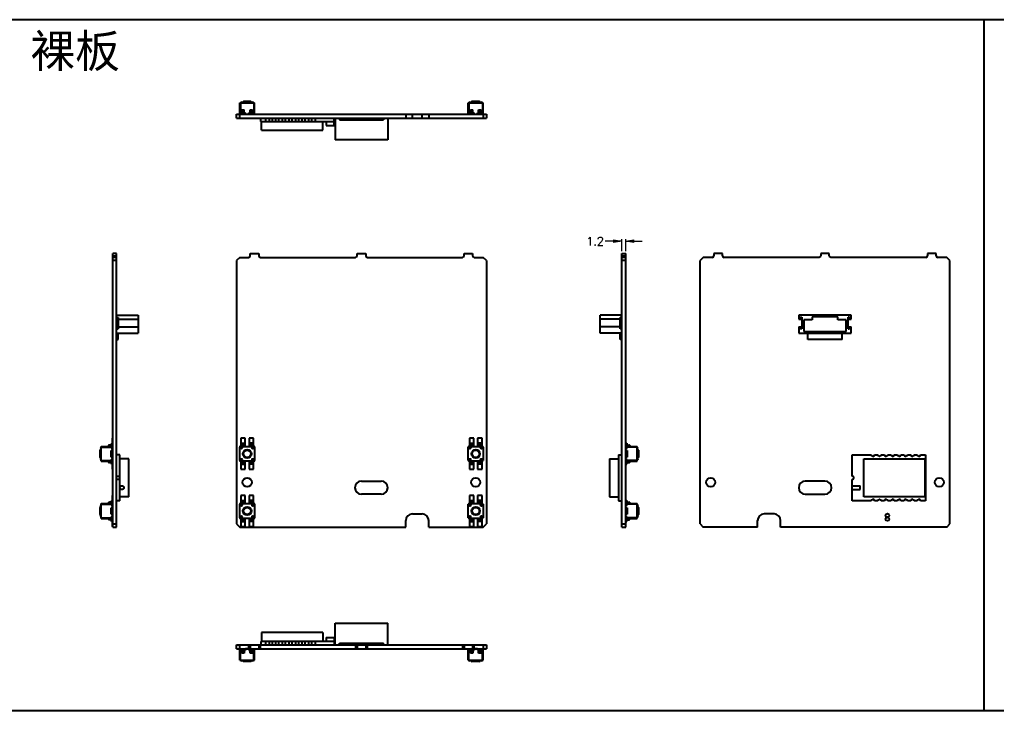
# Model space of a CAD drawing. Header units: millimetres. Extents: x 4030 to 7017, y -668 to -190.
# Drawn here: x 4331 to 4628, y -400.4 to -190.4 of the extents above; entities that cross this region are included whole.
import ezdxf

# ---------------------------------------------------------------- set-up
doc = ezdxf.new("R2010")
doc.units = ezdxf.units.MM
doc.header["$LTSCALE"] = 16.335
doc.header["$PDMODE"] = 3
doc.header["$PDSIZE"] = 8
doc.layers.get('0').update_dxf_attribs({"linetype": 'CONTINUOUS'})
doc.layers.get('Defpoints').update_dxf_attribs({"linetype": 'CONTINUOUS'})
doc.styles.add('ROMANC', font='romanc.shx', dxfattribs={"bigfont": 'gbcbig.shx'})
doc.styles.get("Standard").update_dxf_attribs({"font": 'isonormlt-regular.ttf'})
doc.dimstyles.new('YanXiu', dxfattribs={"dimtxt": 2.5, "dimasz": 2.5, "dimexe": 0.66, "dimexo": 0.66, "dimgap": 0.66, "dimtad": 0, "dimdsep": 46, "dimtxsty": 'ROMANC', "dimblk": 'CLOSED', "dimcen": 0, "dimclrd": 3, "dimclre": 9, "dimclrt": 42, "dimazin": 2, "dimtfac": 1, "dimtofl": 0, "dimtmove": 0, "dimatfit": 3, "dimldrblk": 'CLOSED', "dimfxl": 1, "dimlwd": 5, "dimlwe": 5, "dimarcsym": 0})

# ---------------------------------------------------------------- blocks, each defined once
blk = doc.blocks.new('_Closed')
at = {"color": 0, "linetype": 'ByBlock', "lineweight": -2}
for p, q in [((-1, 0.17), (0, 0)), ((-1, 0.17), (-1, -0.17)), ((0, 0), (-1, -0.17)), ((0, 0), (-1, 0))]:
    blk.add_line(p, q, dxfattribs=at)
blk = doc.blocks.new('*D19')
at = {"color": 3, "lineweight": 5, "transparency": 16777216}
for p, q in [((4511.58, -257.77), (4509.08, -257.77)), ((4517.78, -257.77), (4520.28, -257.77))]:
    blk.add_line(p, q, dxfattribs=at)
at = {"color": 9, "lineweight": 5, "transparency": 16777216}
for p, q in [((4514.08, -260.81), (4514.08, -257.11)), ((4515.28, -260.81), (4515.28, -257.11))]:
    blk.add_line(p, q, dxfattribs=at)
at = {"layer": 'Defpoints', "color": 0, "transparency": 16777216}
for p in [(4514.08, -257.77), (4514.08, -261.47), (4515.28, -261.47)]:
    blk.add_point(p, dxfattribs=at)
at = {"color": 3, "lineweight": 5, "transparency": 16777216, "xscale": 2.5, "yscale": 2.5, "zscale": 2.5}
blk.add_blockref('_Closed', (4514.08, -257.77), dxfattribs=at)
at = {"color": 3, "lineweight": 5, "transparency": 16777216, "xscale": 2.5, "yscale": 2.5, "zscale": 2.5, "rotation": 180}
blk.add_blockref('_Closed', (4515.28, -257.77), dxfattribs=at)
at = {"color": 42, "transparency": 16777216, "insert": (4505.98, -257.77), "char_height": 2.5, "attachment_point": 5, "style": 'ROMANC'}
blk.add_mtext('1.2', dxfattribs=at)

msp = doc.modelspace()

# ---------------------------------------------------------------- linework, layer by layer
at = {"color": 7, "linetype": 'Continuous'}
for p, q in [((4327.244, -190.389), (4624.244, -190.389)), ((4624.244, -400.389), (4624.244, -190.389)), ((4624.244, -190.389), (4921.244, -190.389)), ((4624.244, -400.389), (4624.244, -190.389)), ((4397.918, -219.102), (4397.918, -215.702)), ((4397.918, -215.702), (4402.418, -215.702)), ((4398.118, -215.702), (4398.118, -218.702)), ((4398.368, -215.502), (4398.468, -215.502)), ((4398.875, -215.495), (4398.868, -215.702)), ((4398.875, -215.495), (4401.46, -215.495)), ((4401.26, -215.301), (4399.075, -215.301)), ((4401.46, -215.495), (4401.468, -215.702)), ((4401.868, -215.502), (4401.968, -215.502)), ((4402.218, -215.702), (4402.218, -218.702)), ((4402.418, -219.102), (4402.418, -215.702)), ((4467.418, -215.702), (4471.918, -215.702)), ((4467.418, -219.102), (4467.418, -215.702)), ((4467.618, -215.702), (4467.618, -218.702)), ((4467.868, -215.502), (4467.968, -215.502)), ((4468.375, -215.495), (4468.368, -215.702)), ((4468.375, -215.495), (4470.96, -215.495)), ((4470.76, -215.301), (4468.575, -215.301)), ((4470.96, -215.495), (4470.968, -215.702)), ((4471.368, -215.502), (4471.468, -215.502)), ((4471.718, -215.702), (4471.718, -218.702)), ((4471.918, -219.102), (4471.918, -215.702)), ((4396.918, -220.352), (4396.918, -219.152)), ((4396.918, -219.152), (4472.918, -219.152)), ((4397.918, -218.702), (4399.668, -218.702)), ((4397.918, -219.102), (4399.593, -219.102)), ((4397.918, -220.352), (4397.918, -219.152)), ((4398.243, -219.152), (4398.243, -219.102)), ((4398.543, -219.102), (4398.543, -217.802)), ((4398.543, -217.802), (4399.293, -217.802)), ((4398.543, -218.202), (4399.293, -218.202)), ((4398.543, -218.802), (4399.293, -218.802)), ((4399.293, -219.102), (4399.293, -217.802)), ((4399.593, -219.152), (4399.593, -219.102)), ((4399.668, -219.102), (4399.668, -218.702)), ((4399.668, -219.102), (4400.668, -219.102)), ((4400.668, -219.102), (4400.668, -218.702)), ((4400.668, -218.702), (4402.418, -218.702)), ((4400.743, -219.152), (4400.743, -219.102)), ((4400.743, -219.102), (4402.418, -219.102)), ((4401.043, -219.102), (4401.043, -217.802)), ((4401.043, -217.802), (4401.793, -217.802)), ((4401.043, -218.202), (4401.793, -218.202)), ((4401.793, -218.802), (4401.043, -218.802)), ((4401.793, -219.102), (4401.793, -217.802)), ((4402.093, -219.152), (4402.093, -219.102)), ((4448.418, -219.152), (4448.418, -220.352)), ((4450.418, -220.352), (4450.418, -219.152)), ((4453.418, -220.352), (4453.418, -219.152)), ((4455.418, -219.152), (4455.418, -220.352)), ((4467.418, -218.702), (4469.168, -218.702)), ((4467.418, -219.102), (4469.093, -219.102)), ((4467.743, -219.152), (4467.743, -219.102)), ((4468.043, -217.802), (4468.793, -217.802)), ((4468.043, -219.102), (4468.043, -217.802)), ((4468.043, -218.202), (4468.793, -218.202)), ((4468.043, -218.802), (4468.793, -218.802)), ((4468.793, -219.102), (4468.793, -217.802)), ((4469.093, -219.152), (4469.093, -219.102)), ((4469.168, -219.102), (4469.168, -218.702)), ((4469.168, -219.102), (4470.168, -219.102)), ((4470.168, -218.702), (4471.918, -218.702)), ((4470.168, -219.102), (4470.168, -218.702)), ((4470.243, -219.102), (4471.918, -219.102)), ((4470.243, -219.152), (4470.243, -219.102)), ((4470.543, -217.802), (4471.293, -217.802)), ((4470.543, -219.102), (4470.543, -217.802)), ((4470.543, -218.202), (4471.293, -218.202)), ((4471.293, -218.802), (4470.543, -218.802)), ((4471.293, -219.102), (4471.293, -217.802)), ((4471.593, -219.152), (4471.593, -219.102)), ((4471.918, -219.152), (4471.918, -220.352)), ((4472.918, -219.152), (4472.918, -220.352)), ((4396.918, -220.352), (4472.918, -220.352)), ((4404.342, -221.352), (4404.342, -220.352)), ((4404.342, -221.352), (4426.642, -221.352)), ((4404.542, -224.052), (4404.542, -221.352)), ((4405.842, -221.352), (4405.842, -220.352)), ((4406.842, -220.352), (4406.842, -221.352)), ((4407.842, -221.352), (4407.842, -220.352)), ((4408.842, -220.352), (4408.842, -221.352)), ((4409.842, -221.352), (4409.842, -220.352)), ((4410.842, -220.352), (4410.842, -221.352)), ((4411.842, -221.352), (4411.842, -220.352)), ((4412.842, -220.352), (4412.842, -221.352)), ((4413.842, -221.352), (4413.842, -220.352)), ((4414.842, -220.352), (4414.842, -221.352)), ((4415.842, -221.352), (4415.842, -220.352)), ((4416.842, -220.352), (4416.842, -221.352)), ((4417.842, -221.352), (4417.842, -220.352)), ((4418.842, -220.352), (4418.842, -221.352)), ((4419.842, -221.352), (4419.842, -220.352)), ((4420.842, -220.352), (4420.842, -221.352)), ((4423.142, -224.052), (4423.142, -221.352)), ((4424.242, -221.352), (4424.242, -222.551)), ((4424.242, -222.552), (4426.642, -222.552)), ((4426.642, -222.551), (4426.642, -220.352)), ((4426.918, -220.352), (4426.918, -226.952)), ((4428.218, -220.352), (4428.218, -220.852)), ((4428.218, -220.852), (4441.618, -220.852)), ((4429.668, -220.352), (4429.668, -220.852)), ((4440.168, -220.352), (4440.168, -220.852)), ((4441.618, -220.352), (4441.618, -220.852)), ((4442.918, -220.352), (4442.918, -226.952)), ((4404.542, -224.052), (4423.142, -224.052)), ((4442.918, -226.952), (4426.918, -226.952)), ((4359.282, -344.675), (4359.282, -261.475)), ((4360.482, -261.475), (4359.282, -261.475)), ((4359.282, -262.175), (4360.482, -262.175)), ((4360.482, -262.675), (4359.282, -262.675)), ((4360.482, -263.675), (4359.282, -263.675)), ((4360.482, -344.675), (4360.482, -261.475)), ((4360.482, -280.275), (4367.082, -280.275)), ((4360.482, -280.975), (4360.982, -280.975)), ((4360.982, -280.975), (4360.982, -284.375)), ((4360.982, -281.475), (4367.082, -281.475)), ((4367.082, -280.275), (4367.082, -285.675)), ((4507.484, -285.675), (4507.484, -280.275)), ((4514.084, -280.275), (4507.484, -280.275)), ((4513.584, -281.475), (4507.484, -281.475)), ((4513.584, -284.375), (4513.584, -280.975)), ((4514.084, -280.975), (4513.584, -280.975)), ((4567.877, -280.275), (4567.877, -281.475)), ((4583.877, -280.275), (4567.877, -280.275)), ((4567.877, -281.475), (4568.877, -281.475)), ((4568.377, -281.475), (4568.377, -280.875)), ((4568.377, -280.875), (4568.877, -280.875)), ((4568.877, -280.875), (4568.877, -284.375)), ((4569.477, -281.675), (4569.477, -285.175)), ((4572.002, -281.675), (4569.477, -281.675)), ((4572.002, -280.775), (4572.002, -281.675)), ((4579.752, -280.775), (4572.002, -280.775)), ((4579.752, -281.675), (4579.752, -280.775)), ((4582.277, -281.675), (4579.752, -281.675)), ((4582.277, -285.175), (4582.277, -281.675)), ((4582.877, -284.375), (4582.877, -280.875)), ((4583.377, -280.875), (4582.877, -280.875)), ((4582.877, -281.475), (4583.877, -281.475)), ((4583.377, -281.475), (4583.377, -280.875)), ((4583.877, -281.475), (4583.877, -280.275)), ((4360.982, -282.675), (4360.482, -282.675)), ((4360.482, -284.375), (4360.982, -284.375)), ((4360.982, -283.775), (4367.082, -283.775)), ((4513.584, -283.775), (4507.484, -283.775)), ((4513.584, -282.675), (4514.084, -282.675)), ((4514.084, -284.375), (4513.584, -284.375)), ((4567.877, -283.775), (4567.877, -285.675)), ((4567.877, -283.775), (4568.877, -283.775)), ((4568.377, -284.375), (4568.377, -283.775)), ((4568.877, -284.375), (4568.377, -284.375)), ((4582.877, -283.775), (4583.877, -283.775)), ((4582.877, -284.375), (4583.377, -284.375)), ((4583.377, -284.375), (4583.377, -283.775)), ((4583.877, -285.675), (4583.877, -283.775)), ((4360.482, -285.675), (4367.082, -285.675)), ((4360.482, -287.675), (4360.982, -287.675)), ((4360.982, -287.675), (4360.982, -285.675)), ((4514.084, -285.675), (4507.484, -285.675)), ((4513.584, -287.675), (4513.584, -285.675)), ((4514.084, -287.675), (4513.584, -287.675)), ((4567.877, -285.675), (4583.877, -285.675)), ((4569.477, -285.175), (4582.277, -285.175)), ((4570.627, -287.675), (4570.627, -285.675)), ((4581.127, -287.675), (4570.627, -287.675)), ((4581.127, -287.675), (4581.127, -285.675)), ((4359.282, -317.67), (4359.232, -317.67)), ((4359.232, -327.07), (4359.232, -317.67)), ((4398.243, -317.67), (4398.243, -320.12)), ((4399.593, -317.67), (4398.243, -317.67)), ((4399.593, -320.12), (4399.593, -317.67)), ((4400.743, -317.67), (4400.743, -320.12)), ((4402.093, -317.67), (4400.743, -317.67)), ((4402.093, -320.12), (4402.093, -317.67)), ((4469.093, -317.67), (4467.743, -317.67)), ((4467.743, -317.67), (4467.743, -320.12)), ((4469.093, -320.12), (4469.093, -317.67)), ((4471.593, -317.67), (4470.243, -317.67)), ((4470.243, -317.67), (4470.243, -320.12)), ((4471.593, -320.12), (4471.593, -317.67)), ((4515.284, -317.67), (4515.334, -317.67)), ((4515.334, -327.07), (4515.334, -317.67)), ((4355.632, -320.67), (4355.632, -320.57)), ((4355.832, -320.12), (4359.232, -320.12)), ((4355.832, -324.62), (4355.832, -320.12)), ((4355.832, -320.32), (4358.832, -320.32)), ((4358.832, -319.72), (4358.332, -319.72)), ((4358.332, -320.02), (4358.832, -320.02)), ((4358.832, -320.62), (4358.832, -320.12)), ((4359.232, -320.62), (4358.832, -320.62)), ((4359.232, -319.17), (4358.932, -319.17)), ((4358.932, -319.17), (4358.932, -319.62)), ((4359.282, -320.17), (4359.232, -320.17)), ((4397.918, -324.42), (4397.918, -320.32)), ((4398.118, -320.12), (4402.218, -320.12)), ((4398.543, -320.12), (4398.543, -319.17)), ((4398.543, -319.17), (4399.293, -319.17)), ((4398.543, -319.62), (4399.293, -319.62)), ((4399.293, -319.72), (4398.543, -319.72)), ((4399.293, -319.17), (4399.293, -320.12)), ((4401.043, -320.12), (4401.043, -319.17)), ((4401.793, -319.17), (4401.043, -319.17)), ((4401.043, -319.62), (4401.793, -319.62)), ((4401.793, -319.72), (4401.043, -319.72)), ((4401.793, -319.17), (4401.793, -320.12)), ((4402.418, -320.32), (4402.418, -324.42)), ((4467.418, -324.42), (4467.418, -320.32)), ((4467.618, -320.12), (4471.718, -320.12)), ((4468.043, -319.17), (4468.793, -319.17)), ((4468.043, -320.12), (4468.043, -319.17)), ((4468.043, -319.62), (4468.793, -319.62)), ((4468.793, -319.72), (4468.043, -319.72)), ((4468.793, -319.17), (4468.793, -320.12)), ((4471.293, -319.17), (4470.543, -319.17)), ((4470.543, -320.12), (4470.543, -319.17)), ((4470.543, -319.62), (4471.293, -319.62)), ((4471.293, -319.72), (4470.543, -319.72)), ((4471.293, -319.17), (4471.293, -320.12)), ((4471.918, -320.32), (4471.918, -324.42)), ((4515.284, -320.17), (4515.334, -320.17)), ((4515.334, -319.17), (4515.634, -319.17)), ((4515.334, -320.12), (4518.734, -320.12)), ((4515.334, -320.62), (4515.734, -320.62)), ((4515.634, -319.17), (4515.634, -319.62)), ((4515.734, -319.72), (4516.234, -319.72)), ((4516.234, -320.02), (4515.734, -320.02)), ((4515.734, -320.62), (4515.734, -320.12)), ((4518.734, -320.32), (4515.734, -320.32)), ((4518.734, -324.62), (4518.734, -320.12)), ((4518.934, -320.57), (4518.934, -320.67)), ((4355.432, -323.463), (4355.432, -321.278)), ((4355.625, -321.078), (4355.832, -321.07)), ((4355.625, -323.663), (4355.625, -321.078)), ((4355.832, -323.67), (4355.625, -323.663)), ((4359.232, -321.37), (4358.832, -321.37)), ((4358.832, -323.37), (4358.832, -321.37)), ((4359.232, -323.37), (4358.832, -323.37)), ((4361.482, -322.675), (4360.482, -322.675)), ((4361.482, -336.675), (4361.482, -322.675)), ((4513.084, -322.675), (4514.084, -322.675)), ((4513.084, -322.675), (4513.084, -336.675)), ((4515.334, -321.37), (4515.734, -321.37)), ((4515.334, -323.37), (4515.734, -323.37)), ((4515.734, -321.37), (4515.734, -323.37)), ((4518.941, -321.078), (4518.734, -321.07)), ((4518.734, -323.67), (4518.941, -323.663)), ((4518.941, -321.078), (4518.941, -323.663)), ((4519.134, -321.278), (4519.134, -323.463)), ((4584.152, -322.675), (4589.952, -322.675)), ((4584.152, -329.175), (4584.152, -322.675)), ((4590.952, -322.675), (4591.952, -322.675)), ((4592.952, -322.675), (4593.952, -322.675)), ((4594.952, -322.675), (4595.952, -322.675)), ((4596.952, -322.675), (4597.952, -322.675)), ((4598.952, -322.675), (4599.952, -322.675)), ((4600.952, -322.675), (4601.952, -322.675)), ((4602.952, -322.675), (4603.952, -322.675)), ((4604.952, -322.675), (4606.452, -322.675)), ((4606.452, -322.675), (4606.452, -336.675)), ((4355.632, -324.17), (4355.632, -324.07)), ((4355.832, -324.42), (4358.832, -324.42)), ((4355.832, -324.62), (4359.232, -324.62)), ((4358.332, -324.72), (4358.832, -324.72)), ((4358.832, -325.02), (4358.332, -325.02)), ((4359.232, -324.12), (4358.832, -324.12)), ((4358.832, -324.62), (4358.832, -324.12)), ((4358.932, -325.57), (4358.932, -325.12)), ((4359.232, -325.57), (4358.932, -325.57)), ((4359.282, -324.57), (4359.232, -324.57)), ((4364.182, -323.925), (4361.482, -323.925)), ((4364.182, -335.425), (4364.182, -323.925)), ((4402.218, -324.62), (4398.118, -324.62)), ((4398.243, -324.62), (4398.243, -327.07)), ((4398.543, -325.57), (4398.543, -324.62)), ((4398.543, -325.02), (4399.293, -325.02)), ((4399.293, -325.12), (4398.543, -325.12)), ((4398.543, -325.57), (4399.293, -325.57)), ((4399.293, -325.57), (4399.293, -324.62)), ((4399.593, -327.07), (4399.593, -324.62)), ((4400.743, -324.62), (4400.743, -327.07)), ((4401.043, -325.57), (4401.043, -324.62)), ((4401.043, -325.02), (4401.793, -325.02)), ((4401.793, -325.12), (4401.043, -325.12)), ((4401.793, -325.57), (4401.043, -325.57)), ((4401.793, -325.57), (4401.793, -324.62)), ((4402.093, -327.07), (4402.093, -324.62)), ((4471.718, -324.62), (4467.618, -324.62)), ((4467.743, -324.62), (4467.743, -327.07)), ((4468.043, -325.57), (4468.043, -324.62)), ((4468.043, -325.02), (4468.793, -325.02)), ((4468.793, -325.12), (4468.043, -325.12)), ((4468.043, -325.57), (4468.793, -325.57)), ((4468.793, -325.57), (4468.793, -324.62)), ((4469.093, -327.07), (4469.093, -324.62)), ((4470.243, -324.62), (4470.243, -327.07)), ((4470.543, -325.57), (4470.543, -324.62)), ((4470.543, -325.02), (4471.293, -325.02)), ((4471.293, -325.12), (4470.543, -325.12)), ((4471.293, -325.57), (4470.543, -325.57)), ((4471.293, -325.57), (4471.293, -324.62)), ((4471.593, -327.07), (4471.593, -324.62)), ((4510.384, -323.925), (4513.084, -323.925)), ((4510.384, -323.925), (4510.384, -335.425)), ((4515.284, -324.57), (4515.334, -324.57)), ((4515.334, -324.12), (4515.734, -324.12)), ((4515.334, -324.62), (4518.734, -324.62)), ((4515.334, -325.57), (4515.634, -325.57)), ((4515.634, -325.57), (4515.634, -325.12)), ((4515.734, -324.62), (4515.734, -324.12)), ((4518.734, -324.42), (4515.734, -324.42)), ((4516.234, -324.72), (4515.734, -324.72)), ((4515.734, -325.02), (4516.234, -325.02)), ((4518.934, -324.07), (4518.934, -324.17)), ((4587.652, -323.925), (4606.252, -323.925)), ((4587.652, -335.425), (4587.652, -323.925)), ((4606.252, -323.925), (4606.252, -335.425)), ((4359.282, -327.07), (4359.232, -327.07)), ((4360.482, -329.175), (4361.482, -329.175)), ((4398.243, -327.07), (4399.593, -327.07)), ((4400.743, -327.07), (4402.093, -327.07)), ((4467.743, -327.07), (4469.093, -327.07)), ((4470.243, -327.07), (4471.593, -327.07)), ((4515.284, -327.07), (4515.334, -327.07)), ((4361.482, -330.175), (4360.482, -330.175)), ((4584.152, -336.675), (4584.152, -330.175)), ((4584.152, -332.075), (4586.552, -332.075)), ((4586.552, -333.275), (4586.552, -332.075)), ((4359.282, -335.061), (4359.232, -335.061)), ((4359.232, -344.461), (4359.232, -335.061)), ((4364.182, -335.425), (4361.482, -335.425)), ((4398.243, -335.061), (4398.243, -337.511)), ((4399.593, -335.061), (4398.243, -335.061)), ((4399.593, -337.511), (4399.593, -335.061)), ((4400.743, -335.061), (4400.743, -337.511)), ((4402.093, -335.061), (4400.743, -335.061)), ((4402.093, -337.511), (4402.093, -335.061)), ((4469.093, -335.061), (4467.743, -335.061)), ((4467.743, -335.061), (4467.743, -337.511)), ((4469.093, -337.511), (4469.093, -335.061)), ((4471.593, -335.061), (4470.243, -335.061)), ((4470.243, -335.061), (4470.243, -337.511)), ((4471.593, -337.511), (4471.593, -335.061)), ((4510.384, -335.425), (4513.084, -335.425)), ((4515.284, -335.061), (4515.334, -335.061)), ((4515.334, -344.461), (4515.334, -335.061)), ((4584.152, -333.275), (4586.552, -333.275)), ((4606.252, -335.425), (4587.652, -335.425)), ((4355.625, -338.468), (4355.832, -338.461)), ((4355.625, -341.053), (4355.625, -338.468)), ((4355.632, -338.061), (4355.632, -337.961)), ((4355.832, -337.511), (4359.232, -337.511)), ((4355.832, -342.011), (4355.832, -337.511)), ((4355.832, -337.711), (4358.832, -337.711)), ((4358.832, -337.111), (4358.332, -337.111)), ((4358.332, -337.411), (4358.832, -337.411)), ((4358.832, -338.011), (4358.832, -337.511)), ((4359.232, -338.011), (4358.832, -338.011)), ((4359.232, -336.561), (4358.932, -336.561)), ((4358.932, -336.561), (4358.932, -337.011)), ((4359.282, -337.561), (4359.232, -337.561)), ((4361.482, -336.675), (4360.482, -336.675)), ((4397.918, -341.811), (4397.918, -337.711)), ((4398.118, -337.511), (4402.218, -337.511)), ((4398.543, -337.511), (4398.543, -336.561)), ((4398.543, -336.561), (4399.293, -336.561)), ((4398.543, -337.011), (4399.293, -337.011)), ((4399.293, -337.111), (4398.543, -337.111)), ((4399.293, -336.561), (4399.293, -337.511)), ((4401.043, -337.511), (4401.043, -336.561)), ((4401.793, -336.561), (4401.043, -336.561)), ((4401.043, -337.011), (4401.793, -337.011)), ((4401.793, -337.111), (4401.043, -337.111)), ((4401.793, -336.561), (4401.793, -337.511)), ((4402.418, -337.711), (4402.418, -341.811)), ((4467.418, -341.811), (4467.418, -337.711)), ((4467.618, -337.511), (4471.718, -337.511)), ((4468.043, -336.561), (4468.793, -336.561)), ((4468.043, -337.511), (4468.043, -336.561)), ((4468.043, -337.011), (4468.793, -337.011)), ((4468.793, -337.111), (4468.043, -337.111)), ((4468.793, -336.561), (4468.793, -337.511)), ((4471.293, -336.561), (4470.543, -336.561)), ((4470.543, -337.511), (4470.543, -336.561)), ((4470.543, -337.011), (4471.293, -337.011)), ((4471.293, -337.111), (4470.543, -337.111)), ((4471.293, -336.561), (4471.293, -337.511)), ((4471.918, -337.711), (4471.918, -341.811)), ((4513.084, -336.675), (4514.084, -336.675)), ((4515.284, -337.561), (4515.334, -337.561)), ((4515.334, -336.561), (4515.634, -336.561)), ((4515.334, -337.511), (4518.734, -337.511)), ((4515.334, -338.011), (4515.734, -338.011)), ((4515.634, -336.561), (4515.634, -337.011)), ((4515.734, -337.111), (4516.234, -337.111)), ((4516.234, -337.411), (4515.734, -337.411)), ((4515.734, -338.011), (4515.734, -337.511)), ((4518.734, -337.711), (4515.734, -337.711)), ((4518.734, -342.011), (4518.734, -337.511)), ((4518.941, -338.468), (4518.734, -338.461)), ((4518.934, -337.961), (4518.934, -338.061)), ((4518.941, -338.468), (4518.941, -341.053)), ((4589.952, -336.675), (4584.152, -336.675)), ((4591.952, -336.675), (4590.952, -336.675)), ((4593.952, -336.675), (4592.952, -336.675)), ((4595.952, -336.675), (4594.952, -336.675)), ((4597.952, -336.675), (4596.952, -336.675)), ((4599.952, -336.675), (4598.952, -336.675)), ((4601.952, -336.675), (4600.952, -336.675)), ((4603.952, -336.675), (4602.952, -336.675)), ((4606.452, -336.675), (4604.952, -336.675)), ((4355.432, -340.854), (4355.432, -338.668)), ((4355.832, -341.061), (4355.625, -341.053)), ((4355.632, -341.561), (4355.632, -341.461)), ((4359.232, -338.761), (4358.832, -338.761)), ((4358.832, -340.761), (4358.832, -338.761)), ((4359.232, -340.761), (4358.832, -340.761)), ((4359.232, -341.511), (4358.832, -341.511)), ((4358.832, -342.011), (4358.832, -341.511)), ((4515.334, -338.761), (4515.734, -338.761)), ((4515.334, -340.761), (4515.734, -340.761)), ((4515.334, -341.511), (4515.734, -341.511)), ((4515.734, -338.761), (4515.734, -340.761)), ((4515.734, -342.011), (4515.734, -341.511)), ((4518.734, -341.061), (4518.941, -341.053)), ((4518.934, -341.461), (4518.934, -341.561)), ((4519.134, -338.668), (4519.134, -340.854)), ((4355.832, -341.811), (4358.832, -341.811)), ((4355.832, -342.011), (4359.232, -342.011)), ((4358.332, -342.111), (4358.832, -342.111)), ((4358.832, -342.411), (4358.332, -342.411)), ((4358.932, -342.961), (4358.932, -342.511)), ((4359.232, -342.961), (4358.932, -342.961)), ((4359.282, -341.961), (4359.232, -341.961)), ((4359.282, -344.461), (4359.232, -344.461)), ((4359.282, -343.675), (4360.482, -343.675)), ((4402.218, -342.011), (4398.118, -342.011)), ((4398.243, -342.011), (4398.243, -344.461)), ((4398.243, -344.461), (4399.593, -344.461)), ((4398.543, -342.961), (4398.543, -342.011)), ((4398.543, -342.411), (4399.293, -342.411)), ((4399.293, -342.511), (4398.543, -342.511)), ((4398.543, -342.961), (4399.293, -342.961)), ((4399.293, -342.961), (4399.293, -342.011)), ((4399.593, -344.461), (4399.593, -342.011)), ((4400.743, -342.011), (4400.743, -344.461)), ((4400.743, -344.461), (4402.093, -344.461)), ((4401.043, -342.961), (4401.043, -342.011)), ((4401.043, -342.411), (4401.793, -342.411)), ((4401.793, -342.511), (4401.043, -342.511)), ((4401.793, -342.961), (4401.043, -342.961)), ((4401.793, -342.961), (4401.793, -342.011)), ((4402.093, -344.461), (4402.093, -342.011)), ((4471.718, -342.011), (4467.618, -342.011)), ((4467.743, -342.011), (4467.743, -344.461)), ((4467.743, -344.461), (4469.093, -344.461)), ((4468.043, -342.961), (4468.043, -342.011)), ((4468.043, -342.411), (4468.793, -342.411)), ((4468.793, -342.511), (4468.043, -342.511)), ((4468.043, -342.961), (4468.793, -342.961)), ((4468.793, -342.961), (4468.793, -342.011)), ((4469.093, -344.461), (4469.093, -342.011)), ((4470.243, -342.011), (4470.243, -344.461)), ((4470.243, -344.461), (4471.593, -344.461)), ((4470.543, -342.961), (4470.543, -342.011)), ((4470.543, -342.411), (4471.293, -342.411)), ((4471.293, -342.511), (4470.543, -342.511)), ((4471.293, -342.961), (4470.543, -342.961)), ((4471.293, -342.961), (4471.293, -342.011)), ((4471.593, -344.461), (4471.593, -342.011)), ((4515.284, -341.961), (4515.334, -341.961)), ((4515.284, -344.461), (4515.334, -344.461)), ((4515.334, -342.011), (4518.734, -342.011)), ((4515.334, -342.961), (4515.634, -342.961)), ((4515.634, -342.961), (4515.634, -342.511)), ((4518.734, -341.811), (4515.734, -341.811)), ((4516.234, -342.111), (4515.734, -342.111)), ((4515.734, -342.411), (4516.234, -342.411)), ((4359.282, -344.675), (4360.482, -344.675)), ((4426.918, -380.41), (4426.918, -373.81)), ((4426.918, -373.81), (4442.918, -373.81)), ((4442.918, -380.41), (4442.918, -373.81)), ((4404.542, -376.71), (4404.542, -379.41)), ((4423.142, -376.71), (4404.542, -376.71)), ((4423.142, -376.71), (4423.142, -379.41)), ((4404.342, -379.41), (4404.342, -380.41)), ((4426.642, -379.41), (4404.342, -379.41)), ((4405.842, -380.41), (4405.842, -379.41)), ((4406.842, -379.41), (4406.842, -380.41)), ((4407.842, -380.41), (4407.842, -379.41)), ((4408.842, -379.41), (4408.842, -380.41)), ((4409.842, -380.41), (4409.842, -379.41)), ((4410.842, -379.41), (4410.842, -380.41)), ((4411.842, -380.41), (4411.842, -379.41)), ((4412.842, -379.41), (4412.842, -380.41)), ((4413.842, -380.41), (4413.842, -379.41)), ((4414.842, -379.41), (4414.842, -380.41)), ((4415.842, -380.41), (4415.842, -379.41)), ((4416.842, -379.41), (4416.842, -380.41)), ((4417.842, -380.41), (4417.842, -379.41)), ((4418.842, -379.41), (4418.842, -380.41)), ((4419.842, -380.41), (4419.842, -379.41)), ((4420.842, -379.41), (4420.842, -380.41)), ((4424.242, -378.21), (4424.242, -379.41)), ((4424.242, -378.21), (4426.642, -378.21)), ((4426.642, -378.21), (4426.642, -380.41)), ((4428.218, -380.41), (4428.218, -379.91)), ((4428.218, -379.91), (4441.618, -379.91)), ((4429.668, -379.91), (4429.668, -380.41)), ((4440.168, -379.91), (4440.168, -380.41)), ((4441.618, -380.41), (4441.618, -379.91)), ((4396.918, -381.61), (4396.918, -380.41)), ((4396.918, -380.41), (4472.918, -380.41)), ((4396.918, -381.61), (4472.918, -381.61)), ((4397.918, -381.61), (4397.918, -380.41)), ((4397.918, -385.06), (4397.918, -381.66)), ((4397.918, -381.66), (4399.593, -381.66)), ((4397.918, -382.06), (4399.668, -382.06)), ((4398.118, -385.06), (4398.118, -382.06)), ((4398.243, -381.61), (4398.243, -381.66)), ((4398.543, -382.96), (4398.543, -381.66)), ((4398.543, -381.96), (4399.293, -381.96)), ((4399.293, -382.56), (4398.543, -382.56)), ((4399.293, -382.96), (4398.543, -382.96)), ((4399.293, -381.66), (4399.293, -382.96)), ((4399.593, -381.61), (4399.593, -381.66)), ((4399.668, -381.66), (4399.668, -382.06)), ((4400.668, -381.66), (4399.668, -381.66)), ((4400.618, -380.41), (4400.618, -381.61)), ((4400.668, -381.66), (4400.668, -382.06)), ((4400.668, -382.06), (4402.418, -382.06)), ((4400.743, -381.61), (4400.743, -381.66)), ((4400.743, -381.66), (4402.418, -381.66)), ((4401.043, -382.96), (4401.043, -381.66)), ((4401.793, -381.96), (4401.043, -381.96)), ((4401.793, -382.56), (4401.043, -382.56)), ((4401.793, -382.96), (4401.043, -382.96)), ((4401.118, -380.41), (4401.118, -381.61)), ((4401.793, -381.66), (4401.793, -382.96)), ((4402.093, -381.61), (4402.093, -381.66)), ((4402.218, -385.06), (4402.218, -382.06)), ((4402.418, -385.06), (4402.418, -381.66)), ((4403.718, -380.41), (4403.718, -381.61)), ((4404.218, -381.61), (4404.218, -380.41)), ((4433.118, -380.41), (4433.118, -381.61)), ((4433.618, -380.41), (4433.618, -381.61)), ((4436.218, -380.41), (4436.218, -381.61)), ((4436.718, -381.61), (4436.718, -380.41)), ((4465.618, -380.41), (4465.618, -381.61)), ((4466.118, -380.41), (4466.118, -381.61)), ((4467.418, -381.66), (4469.093, -381.66)), ((4467.418, -385.06), (4467.418, -381.66)), ((4467.418, -382.06), (4469.168, -382.06)), ((4467.618, -385.06), (4467.618, -382.06)), ((4467.743, -381.61), (4467.743, -381.66)), ((4468.043, -382.96), (4468.043, -381.66)), ((4468.043, -381.96), (4468.793, -381.96)), ((4468.793, -382.56), (4468.043, -382.56)), ((4468.793, -382.96), (4468.043, -382.96)), ((4468.718, -380.41), (4468.718, -381.61)), ((4468.793, -381.66), (4468.793, -382.96)), ((4469.093, -381.61), (4469.093, -381.66)), ((4470.168, -381.66), (4469.168, -381.66)), ((4469.168, -381.66), (4469.168, -382.06)), ((4469.218, -381.61), (4469.218, -380.41)), ((4470.168, -381.66), (4470.168, -382.06)), ((4470.168, -382.06), (4471.918, -382.06)), ((4470.243, -381.61), (4470.243, -381.66)), ((4470.243, -381.66), (4471.918, -381.66)), ((4470.543, -382.96), (4470.543, -381.66)), ((4471.293, -381.96), (4470.543, -381.96)), ((4471.293, -382.56), (4470.543, -382.56)), ((4471.293, -382.96), (4470.543, -382.96)), ((4471.293, -381.66), (4471.293, -382.96)), ((4471.593, -381.61), (4471.593, -381.66)), ((4471.718, -385.06), (4471.718, -382.06)), ((4471.918, -380.41), (4471.918, -381.61)), ((4471.918, -385.06), (4471.918, -381.66)), ((4472.918, -380.41), (4472.918, -381.61)), ((4397.918, -385.06), (4402.418, -385.06)), ((4398.468, -385.26), (4398.368, -385.26)), ((4398.875, -385.267), (4398.868, -385.06)), ((4401.46, -385.267), (4398.875, -385.267)), ((4401.26, -385.46), (4399.075, -385.46)), ((4401.46, -385.267), (4401.468, -385.06)), ((4401.968, -385.26), (4401.868, -385.26)), ((4467.418, -385.06), (4471.918, -385.06)), ((4467.968, -385.26), (4467.868, -385.26)), ((4468.375, -385.267), (4468.368, -385.06)), ((4470.96, -385.267), (4468.375, -385.267)), ((4470.76, -385.46), (4468.575, -385.46)), ((4470.96, -385.267), (4470.968, -385.06)), ((4471.468, -385.26), (4471.368, -385.26)), ((4327.244, -400.389), (4624.244, -400.389)), ((4624.244, -400.389), (4921.244, -400.389))]:
    msp.add_line(p, q, dxfattribs=at)
at = {"color": 92, "linetype": 'Continuous'}
for p, q in [((4397.918, -262.675), (4396.918, -263.675)), ((4396.918, -263.675), (4396.918, -343.675)), ((4397.918, -262.675), (4400.618, -262.675)), ((4401.118, -262.175), (4401.118, -261.475)), ((4401.118, -261.475), (4403.718, -261.475)), ((4403.718, -261.475), (4403.718, -262.175)), ((4404.218, -262.675), (4433.118, -262.675)), ((4433.618, -262.175), (4433.618, -261.475)), ((4433.618, -261.475), (4436.218, -261.475)), ((4436.218, -261.475), (4436.218, -262.175)), ((4436.718, -262.675), (4465.618, -262.675)), ((4466.118, -262.175), (4466.118, -261.475)), ((4466.118, -261.475), (4468.718, -261.475)), ((4468.718, -261.475), (4468.718, -262.175)), ((4469.218, -262.675), (4471.918, -262.675)), ((4472.918, -263.675), (4471.918, -262.675)), ((4472.918, -263.675), (4472.918, -343.675)), ((4514.084, -344.675), (4514.084, -261.475)), ((4514.084, -261.475), (4515.284, -261.475)), ((4514.084, -262.175), (4515.284, -262.175)), ((4515.284, -262.675), (4514.084, -262.675)), ((4515.284, -263.675), (4514.084, -263.675)), ((4515.284, -344.675), (4515.284, -261.475)), ((4538.877, -262.675), (4537.877, -263.675)), ((4537.877, -343.675), (4537.877, -263.675)), ((4541.577, -262.675), (4538.877, -262.675)), ((4542.077, -261.475), (4542.077, -262.175)), ((4544.677, -261.475), (4542.077, -261.475)), ((4544.677, -262.175), (4544.677, -261.475)), ((4574.077, -262.675), (4545.177, -262.675)), ((4574.577, -261.475), (4574.577, -262.175)), ((4577.177, -261.475), (4574.577, -261.475)), ((4577.177, -262.175), (4577.177, -261.475)), ((4606.577, -262.675), (4577.677, -262.675)), ((4607.077, -261.475), (4607.077, -262.175)), ((4609.677, -261.475), (4607.077, -261.475)), ((4609.677, -262.175), (4609.677, -261.475)), ((4612.877, -262.675), (4610.177, -262.675)), ((4613.877, -263.675), (4612.877, -262.675)), ((4613.877, -343.675), (4613.877, -263.675)), ((4434.918, -330.675), (4440.918, -330.675)), ((4575.877, -330.675), (4569.877, -330.675)), ((4440.918, -334.675), (4434.918, -334.675)), ((4569.877, -334.675), (4575.877, -334.675)), ((4450.418, -340.675), (4453.418, -340.675)), ((4560.377, -340.675), (4557.377, -340.675)), ((4396.918, -343.675), (4397.918, -344.675)), ((4448.418, -344.675), (4448.418, -342.675)), ((4455.418, -344.675), (4455.418, -342.675)), ((4471.918, -344.675), (4472.918, -343.675)), ((4514.084, -343.675), (4515.284, -343.675)), ((4537.877, -343.675), (4538.877, -344.675)), ((4555.377, -344.675), (4555.377, -342.675)), ((4562.377, -344.675), (4562.377, -342.675)), ((4612.877, -344.675), (4613.877, -343.675)), ((4397.918, -344.675), (4448.418, -344.675)), ((4455.418, -344.675), (4471.918, -344.675)), ((4514.084, -344.675), (4515.284, -344.675)), ((4555.377, -344.675), (4538.877, -344.675)), ((4612.877, -344.675), (4562.377, -344.675))]:
    msp.add_line(p, q, dxfattribs=at)
at = {"color": 7, "linetype": 'Continuous'}
for centre, radius in [((4398.418, -320.62), 0.25), ((4398.418, -320.62), 0.05), ((4401.918, -320.62), 0.25), ((4401.918, -320.62), 0.05), ((4467.918, -320.62), 0.25), ((4467.918, -320.62), 0.05), ((4471.418, -320.62), 0.25), ((4471.418, -320.62), 0.05), ((4400.168, -322.37), 1.3), ((4400.168, -322.37), 1.292), ((4400.168, -322.37), 1.093), ((4469.668, -322.37), 1.3), ((4469.668, -322.37), 1.292), ((4469.668, -322.37), 1.093), ((4398.418, -324.12), 0.25), ((4398.418, -324.12), 0.05), ((4401.918, -324.12), 0.25), ((4401.918, -324.12), 0.05), ((4467.918, -324.12), 0.25), ((4467.918, -324.12), 0.05), ((4471.418, -324.12), 0.25), ((4471.418, -324.12), 0.05), ((4362.082, -332.675), 0.6), ((4398.418, -338.011), 0.25), ((4398.418, -338.011), 0.05), ((4400.168, -339.761), 1.3), ((4400.168, -339.761), 1.292), ((4401.918, -338.011), 0.25), ((4401.918, -338.011), 0.05), ((4467.918, -338.011), 0.25), ((4467.918, -338.011), 0.05), ((4469.668, -339.761), 1.3), ((4469.668, -339.761), 1.292), ((4471.418, -338.011), 0.25), ((4471.418, -338.011), 0.05), ((4398.418, -341.511), 0.25), ((4398.418, -341.511), 0.05), ((4400.168, -339.761), 1.093), ((4401.918, -341.511), 0.25), ((4401.918, -341.511), 0.05), ((4467.918, -341.511), 0.25), ((4467.918, -341.511), 0.05), ((4469.668, -339.761), 1.093), ((4471.418, -341.511), 0.25), ((4471.418, -341.511), 0.05)]:
    msp.add_circle(centre, radius, dxfattribs=at)
at = {"color": 92, "linetype": 'Continuous'}
for centre in [(4400.168, -331.066), (4469.668, -331.066), (4541.127, -331.066), (4610.627, -331.066)]:
    msp.add_circle(centre, 1.4, dxfattribs=at)
at = {"color": 4, "linetype": 'Continuous'}
for centre in [(4594.877, -341.125), (4594.877, -342.225)]:
    msp.add_circle(centre, 0.55, dxfattribs=at)
at = {"color": 7, "linetype": 'Continuous'}
for centre, radius, start, end in [((4398.368, -215.702), 0.2, 90, 180), ((4398.468, -215.702), 0.2, 0, 90), ((4399.075, -215.501), 0.2, 90, 178), ((4401.26, -215.501), 0.2, 2, 90), ((4401.868, -215.702), 0.2, 90, 180), ((4401.968, -215.702), 0.2, 0, 90), ((4467.868, -215.702), 0.2, 90, 180), ((4467.968, -215.702), 0.2, 0, 90), ((4468.575, -215.501), 0.2, 90, 178), ((4470.76, -215.501), 0.2, 2, 90), ((4471.368, -215.702), 0.2, 90, 180), ((4471.468, -215.702), 0.2, 0, 90), ((4355.832, -320.57), 0.2, 90, 180), ((4355.832, -320.67), 0.2, 180, 270), ((4358.332, -320.12), 0.4, 90, 180.00021), ((4358.332, -320.12), 0.1, 90, 180), ((4358.832, -319.62), 0.4, 270, 0), ((4358.832, -319.62), 0.1, 270, 0), ((4398.118, -320.32), 0.2, 90, 180), ((4402.218, -320.32), 0.2, 0, 90), ((4467.618, -320.32), 0.2, 90, 180), ((4471.718, -320.32), 0.2, 0, 90), ((4515.734, -319.62), 0.4, 180, 270), ((4515.734, -319.62), 0.1, 180, 270), ((4516.234, -320.12), 0.4, 359.99979, 90), ((4516.234, -320.12), 0.1, 0, 90), ((4518.734, -320.57), 0.2, 0, 90), ((4518.734, -320.67), 0.2, 270, 0), ((4355.632, -321.278), 0.2, 92, 180), ((4355.632, -323.463), 0.2, 180, 268), ((4518.934, -321.278), 0.2, 0, 88), ((4518.934, -323.463), 0.2, 272, 0), ((4590.452, -322.675), 0.5, 180, 0), ((4592.452, -322.675), 0.5, 180, 0), ((4594.452, -322.675), 0.5, 180, 0), ((4596.452, -322.675), 0.5, 180, 0), ((4598.452, -322.675), 0.5, 180, 0), ((4600.452, -322.675), 0.5, 180, 0), ((4602.452, -322.675), 0.5, 180, 0), ((4604.452, -322.675), 0.5, 180, 0), ((4355.832, -324.07), 0.2, 90, 180), ((4355.832, -324.17), 0.2, 180, 270), ((4358.332, -324.62), 0.4, 179.99979, 270), ((4358.332, -324.62), 0.1, 180, 270), ((4358.832, -325.12), 0.4, 0, 90), ((4358.832, -325.12), 0.1, 0, 90), ((4398.118, -324.42), 0.2, 180, 270), ((4402.218, -324.42), 0.2, 270, 0), ((4467.618, -324.42), 0.2, 180, 270), ((4471.718, -324.42), 0.2, 270, 0), ((4515.734, -325.12), 0.4, 90, 180), ((4515.734, -325.12), 0.1, 90, 180), ((4516.234, -324.62), 0.4, 270, 0.00021), ((4516.234, -324.62), 0.1, 270, 0), ((4518.734, -324.07), 0.2, 0, 90), ((4518.734, -324.17), 0.2, 270, 0), ((4584.152, -329.675), 0.5, 270, 90), ((4355.632, -338.668), 0.2, 92, 180), ((4355.832, -337.961), 0.2, 90, 180), ((4355.832, -338.061), 0.2, 180, 270), ((4358.332, -337.511), 0.4, 90, 180.00021), ((4358.332, -337.511), 0.1, 90, 180), ((4358.832, -337.011), 0.4, 270, 0), ((4358.832, -337.011), 0.1, 270, 0), ((4398.118, -337.711), 0.2, 90, 180), ((4402.218, -337.711), 0.2, 0, 90), ((4467.618, -337.711), 0.2, 90, 180), ((4471.718, -337.711), 0.2, 0, 90), ((4515.734, -337.011), 0.4, 180, 270), ((4515.734, -337.011), 0.1, 180, 270), ((4516.234, -337.511), 0.4, 359.99979, 90), ((4516.234, -337.511), 0.1, 0, 90), ((4518.734, -337.961), 0.2, 0, 90), ((4518.734, -338.061), 0.2, 270, 0), ((4518.934, -338.668), 0.2, 0, 88), ((4590.452, -336.675), 0.5, 0, 180), ((4592.452, -336.675), 0.5, 0, 180), ((4594.452, -336.675), 0.5, 0, 180), ((4596.452, -336.675), 0.5, 0, 180), ((4598.452, -336.675), 0.5, 0, 180), ((4600.452, -336.675), 0.5, 0, 180), ((4602.452, -336.675), 0.5, 0, 180), ((4604.452, -336.675), 0.5, 0, 180), ((4355.632, -340.854), 0.2, 180, 268), ((4355.832, -341.461), 0.2, 90, 180), ((4355.832, -341.561), 0.2, 180, 270), ((4518.734, -341.461), 0.2, 0, 90), ((4518.734, -341.561), 0.2, 270, 0), ((4518.934, -340.854), 0.2, 272, 0), ((4358.332, -342.011), 0.4, 179.99979, 270), ((4358.332, -342.011), 0.1, 180, 270), ((4358.832, -342.511), 0.4, 0, 90), ((4358.832, -342.511), 0.1, 0, 90), ((4398.118, -341.811), 0.2, 180, 270), ((4402.218, -341.811), 0.2, 270, 0), ((4467.618, -341.811), 0.2, 180, 270), ((4471.718, -341.811), 0.2, 270, 0), ((4515.734, -342.511), 0.4, 90, 180), ((4515.734, -342.511), 0.1, 90, 180), ((4516.234, -342.011), 0.4, 270, 0.00021), ((4516.234, -342.011), 0.1, 270, 0), ((4398.368, -385.06), 0.2, 180, 270), ((4398.468, -385.06), 0.2, 270, 0), ((4399.075, -385.26), 0.2, 182, 270), ((4401.26, -385.26), 0.2, 270, 358), ((4401.868, -385.06), 0.2, 180, 270), ((4401.968, -385.06), 0.2, 270, 0), ((4467.868, -385.06), 0.2, 180, 270), ((4467.968, -385.06), 0.2, 270, 0), ((4468.575, -385.26), 0.2, 182, 270), ((4470.76, -385.26), 0.2, 270, 358), ((4471.368, -385.06), 0.2, 180, 270), ((4471.468, -385.06), 0.2, 270, 0)]:
    msp.add_arc(centre, radius, start, end, dxfattribs=at)
at = {"color": 92, "linetype": 'Continuous'}
for centre, radius, start, end in [((4400.618, -262.175), 0.5, 270, 0), ((4404.218, -262.175), 0.5, 180, 270), ((4433.118, -262.175), 0.5, 270, 0), ((4436.718, -262.175), 0.5, 180, 270), ((4465.618, -262.175), 0.5, 270, 0), ((4469.218, -262.175), 0.5, 180, 270), ((4541.577, -262.175), 0.5, 270, 0), ((4545.177, -262.175), 0.5, 180, 270), ((4574.077, -262.175), 0.5, 270, 0), ((4577.677, -262.175), 0.5, 180, 270), ((4606.577, -262.175), 0.5, 270, 0), ((4610.177, -262.175), 0.5, 180, 270), ((4434.918, -332.675), 2, 90, 270), ((4440.918, -332.675), 2, 270, 90), ((4569.877, -332.675), 2, 90, 270), ((4575.877, -332.675), 2, 270, 90), ((4450.418, -342.675), 2, 90, 180), ((4453.418, -342.675), 2, 0, 90), ((4557.377, -342.675), 2, 90, 180), ((4560.377, -342.675), 2, 0, 90)]:
    msp.add_arc(centre, radius, start, end, dxfattribs=at)

# ---------------------------------------------------------------- texts
at = {"color": 1, "insert": (4334.217, -194.966), "char_height": 10, "attachment_point": 1}
msp.add_mtext_dynamic_manual_height_columns('{\\fSimSun|b0|i0|c134|p2;裸板}', width=62.58798, gutter_width=1, heights=[0], dxfattribs=at)

# ---------------------------------------------------------------- dimensions: what is measured, and where the dimension line sits
dim = msp.add_linear_dim(base=(4514.084, -257.771), p1=(4515.284, -261.475), p2=(4514.084, -261.475), dimstyle='YanXiu')
dim.commit()
dim.dimension.update_dxf_attribs({"geometry": '*D19', "text_midpoint": (4505.984, -257.771)})

doc.saveas('drawing.dxf')
